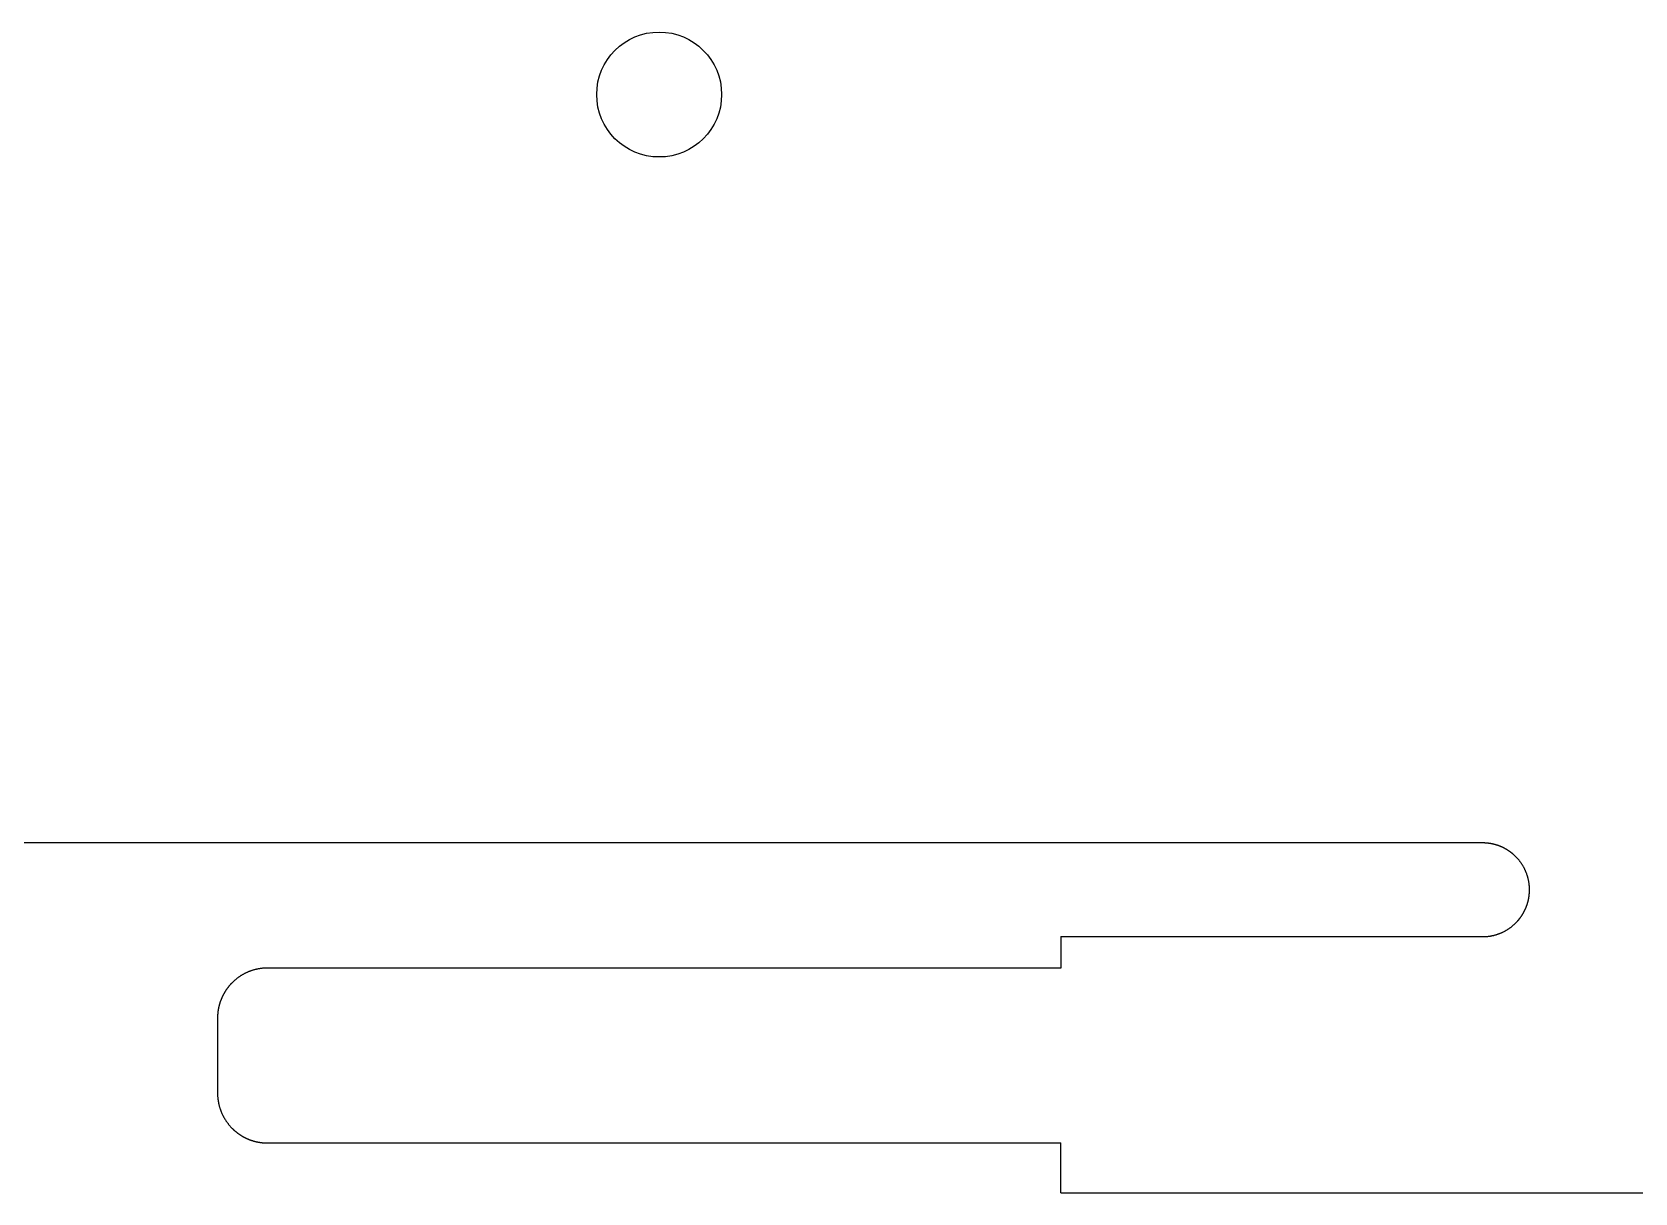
# Model space of a CAD drawing. Header units: millimetres. Extents: x -11 to 340, y -118 to 18.
# Drawn here: x 132.84 to 158.49, y -117.6 to -99.01 of the extents above; entities that cross this region are included whole.
import ezdxf

# ---------------------------------------------------------------- set-up
doc = ezdxf.new("R2010")
doc.units = ezdxf.units.MM
doc.header["$MEASUREMENT"] = 0
doc.layers.add('BLACK', color=7, linetype='CONTINUOUS')

msp = doc.modelspace()

# ---------------------------------------------------------------- linework, layer by layer
at = {"layer": 'BLACK', "linetype": 'Continuous'}
for p, q in [((156.05625, -111.9925), (111.82757, -111.9925)), ((156.057047, -111.9925), (156.05625, -111.9925)), ((156.060964, -111.992515), (156.057047, -111.9925)), ((156.064876, -111.992549), (156.060964, -111.992515)), ((156.068789, -111.992603), (156.064876, -111.992549)), ((156.072697, -111.992677), (156.068789, -111.992603)), ((156.076604, -111.992771), (156.072697, -111.992677)), ((156.080507, -111.992885), (156.076604, -111.992771)), ((156.084409, -111.993019), (156.080507, -111.992885)), ((156.088306, -111.993173), (156.084409, -111.993019)), ((156.092204, -111.993347), (156.088306, -111.993173)), ((156.096096, -111.99354), (156.092204, -111.993347)), ((156.099987, -111.993754), (156.096096, -111.99354)), ((156.103873, -111.993988), (156.099987, -111.993754)), ((156.107759, -111.994241), (156.103873, -111.993988)), ((156.11164, -111.994514), (156.107759, -111.994241)), ((156.11552, -111.994808), (156.11164, -111.994514)), ((156.119394, -111.995121), (156.11552, -111.994808)), ((156.123268, -111.995453), (156.119394, -111.995121)), ((156.127136, -111.995806), (156.123268, -111.995453)), ((156.131003, -111.996179), (156.127136, -111.995806)), ((156.134864, -111.996571), (156.131003, -111.996179)), ((156.138725, -111.996983), (156.134864, -111.996571)), ((156.14258, -111.997415), (156.138725, -111.996983)), ((156.146433, -111.997866), (156.14258, -111.997415)), ((156.150281, -111.998338), (156.146433, -111.997866)), ((156.154128, -111.998829), (156.150281, -111.998338)), ((156.157968, -111.99934), (156.154128, -111.998829)), ((156.161808, -111.99987), (156.157968, -111.99934)), ((156.165641, -112.00042), (156.161808, -111.99987)), ((156.169472, -112.00099), (156.165641, -112.00042)), ((156.173298, -112.00158), (156.169472, -112.00099)), ((156.177121, -112.002189), (156.173298, -112.00158)), ((156.180939, -112.002818), (156.177121, -112.002189)), ((156.184754, -112.003466), (156.180939, -112.002818)), ((156.188563, -112.004134), (156.184754, -112.003466)), ((156.192371, -112.004822), (156.188563, -112.004134)), ((156.196171, -112.005529), (156.192371, -112.004822)), ((156.19997, -112.006256), (156.196171, -112.005529)), ((156.203762, -112.007002), (156.19997, -112.006256)), ((156.207551, -112.007768), (156.203762, -112.007002)), ((156.211334, -112.008553), (156.207551, -112.007768)), ((156.215115, -112.009358), (156.211334, -112.008553)), ((156.218888, -112.010182), (156.215115, -112.009358)), ((156.222659, -112.011026), (156.218888, -112.010182)), ((156.226423, -112.011889), (156.222659, -112.011026)), ((156.230184, -112.012772), (156.226423, -112.011889)), ((156.233938, -112.013674), (156.230184, -112.012772)), ((156.23769, -112.014596), (156.233938, -112.013674)), ((156.241433, -112.015536), (156.23769, -112.014596)), ((156.245174, -112.016496), (156.241433, -112.015536)), ((156.248908, -112.017476), (156.245174, -112.016496)), ((156.252638, -112.018475), (156.248908, -112.017476)), ((156.256361, -112.019492), (156.252638, -112.018475)), ((156.26008, -112.02053), (156.256361, -112.019492)), ((156.263792, -112.021586), (156.26008, -112.02053)), ((156.2675, -112.022662), (156.263792, -112.021586)), ((156.2712, -112.023757), (156.2675, -112.022662)), ((156.274897, -112.024871), (156.2712, -112.023757)), ((156.278586, -112.026004), (156.274897, -112.024871)), ((156.282271, -112.027157), (156.278586, -112.026004)), ((156.285947, -112.028328), (156.282271, -112.027157)), ((156.28962, -112.029519), (156.285947, -112.028328)), ((156.293285, -112.030728), (156.28962, -112.029519)), ((156.296945, -112.031957), (156.293285, -112.030728)), ((156.300597, -112.033204), (156.296945, -112.031957)), ((156.304244, -112.034471), (156.300597, -112.033204)), ((156.307883, -112.035756), (156.304244, -112.034471)), ((156.311518, -112.037061), (156.307883, -112.035756)), ((156.315144, -112.038384), (156.311518, -112.037061)), ((156.318765, -112.039726), (156.315144, -112.038384)), ((156.322377, -112.041087), (156.318765, -112.039726)), ((156.325984, -112.042467), (156.322377, -112.041087)), ((156.329582, -112.043865), (156.325984, -112.042467)), ((156.333176, -112.045282), (156.329582, -112.043865)), ((156.33676, -112.046718), (156.333176, -112.045282)), ((156.340338, -112.048173), (156.33676, -112.046718)), ((156.343908, -112.049646), (156.340338, -112.048173)), ((156.347472, -112.051138), (156.343908, -112.049646)), ((156.351027, -112.052648), (156.347472, -112.051138)), ((156.354576, -112.054177), (156.351027, -112.052648)), ((156.358115, -112.055724), (156.354576, -112.054177)), ((156.361649, -112.057291), (156.358115, -112.055724)), ((156.365172, -112.058875), (156.361649, -112.057291)), ((156.36869, -112.060478), (156.365172, -112.058875)), ((156.372198, -112.062098), (156.36869, -112.060478)), ((156.3757, -112.063738), (156.372198, -112.062098)), ((156.379191, -112.065395), (156.3757, -112.063738)), ((156.382676, -112.067072), (156.379191, -112.065395)), ((156.386151, -112.068765), (156.382676, -112.067072)), ((156.389619, -112.070478), (156.386151, -112.068765)), ((156.393077, -112.072208), (156.389619, -112.070478)), ((156.396528, -112.073957), (156.393077, -112.072208)), ((156.399969, -112.075723), (156.396528, -112.073957)), ((156.403403, -112.077507), (156.399969, -112.075723)), ((156.406826, -112.079309), (156.403403, -112.077507)), ((156.410241, -112.08113), (156.406826, -112.079309)), ((156.413646, -112.082967), (156.410241, -112.08113)), ((156.417043, -112.084824), (156.413646, -112.082967)), ((156.42043, -112.086697), (156.417043, -112.084824)), ((156.423808, -112.088588), (156.42043, -112.086697)), ((156.427176, -112.090497), (156.423808, -112.088588)), ((156.430536, -112.092424), (156.427176, -112.090497)), ((156.433884, -112.094368), (156.430536, -112.092424)), ((156.437224, -112.096329), (156.433884, -112.094368)), ((156.440553, -112.098308), (156.437224, -112.096329)), ((156.443874, -112.100305), (156.440553, -112.098308)), ((156.447183, -112.102318), (156.443874, -112.100305)), ((156.450483, -112.10435), (156.447183, -112.102318)), ((156.453772, -112.106398), (156.450483, -112.10435)), ((156.457052, -112.108463), (156.453772, -112.106398)), ((156.46032, -112.110546), (156.457052, -112.108463)), ((156.463579, -112.112646), (156.46032, -112.110546)), ((156.466827, -112.114762), (156.463579, -112.112646)), ((156.470064, -112.116896), (156.466827, -112.114762)), ((156.47329, -112.119046), (156.470064, -112.116896)), ((156.476506, -112.121214), (156.47329, -112.119046)), ((156.479711, -112.123398), (156.476506, -112.121214)), ((156.482905, -112.125599), (156.479711, -112.123398)), ((156.486087, -112.127816), (156.482905, -112.125599)), ((156.489259, -112.13005), (156.486087, -112.127816)), ((156.492419, -112.1323), (156.489259, -112.13005)), ((156.495568, -112.134568), (156.492419, -112.1323)), ((156.498705, -112.136851), (156.495568, -112.134568)), ((156.501831, -112.139151), (156.498705, -112.136851)), ((156.504945, -112.141467), (156.501831, -112.139151)), ((156.508047, -112.143799), (156.504945, -112.141467)), ((156.511138, -112.146148), (156.508047, -112.143799)), ((156.514217, -112.148512), (156.511138, -112.146148)), ((156.517283, -112.150893), (156.514217, -112.148512)), ((156.520338, -112.153289), (156.517283, -112.150893)), ((156.52338, -112.155701), (156.520338, -112.153289)), ((156.52641, -112.15813), (156.52338, -112.155701)), ((156.529427, -112.160573), (156.52641, -112.15813)), ((156.532433, -112.163033), (156.529427, -112.160573)), ((156.535425, -112.165508), (156.532433, -112.163033)), ((156.538405, -112.167998), (156.535425, -112.165508)), ((156.541373, -112.170504), (156.538405, -112.167998)), ((156.544327, -112.173026), (156.541373, -112.170504)), ((156.547269, -112.175562), (156.544327, -112.173026)), ((156.550197, -112.178114), (156.547269, -112.175562)), ((156.553113, -112.180681), (156.550197, -112.178114)), ((156.556015, -112.183263), (156.553113, -112.180681)), ((156.558904, -112.18586), (156.556015, -112.183263)), ((156.56178, -112.188472), (156.558904, -112.18586)), ((156.564642, -112.191099), (156.56178, -112.188472)), ((156.567491, -112.19374), (156.564642, -112.191099)), ((156.570326, -112.196397), (156.567491, -112.19374)), ((156.573148, -112.199067), (156.570326, -112.196397)), ((156.575955, -112.201753), (156.573148, -112.199067)), ((156.578749, -112.204452), (156.575955, -112.201753)), ((156.581529, -112.207166), (156.578749, -112.204452)), ((156.584295, -112.209895), (156.581529, -112.207166)), ((156.587047, -112.212637), (156.584295, -112.209895)), ((156.592508, -112.218165), (156.587047, -112.212637)), ((156.597912, -112.223748), (156.592508, -112.218165)), ((156.603258, -112.229386), (156.597912, -112.223748)), ((156.608545, -112.235078), (156.603258, -112.229386)), ((156.613772, -112.240824), (156.608545, -112.235078)), ((156.61894, -112.246624), (156.613772, -112.240824)), ((156.624048, -112.252475), (156.61894, -112.246624)), ((156.629094, -112.258379), (156.624048, -112.252475)), ((156.634079, -112.264333), (156.629094, -112.258379)), ((156.639001, -112.270337), (156.634079, -112.264333)), ((156.643861, -112.276391), (156.639001, -112.270337)), ((156.648657, -112.282494), (156.643861, -112.276391)), ((156.65339, -112.288645), (156.648657, -112.282494)), ((156.658057, -112.294843), (156.65339, -112.288645)), ((156.66266, -112.301087), (156.658057, -112.294843)), ((156.667198, -112.307378), (156.66266, -112.301087)), ((156.671669, -112.313714), (156.667198, -112.307378)), ((156.676074, -112.320094), (156.671669, -112.313714)), ((156.680412, -112.326517), (156.676074, -112.320094)), ((156.684682, -112.332984), (156.680412, -112.326517)), ((156.688884, -112.339493), (156.684682, -112.332984)), ((156.693019, -112.346044), (156.688884, -112.339493)), ((156.697084, -112.352635), (156.693019, -112.346044)), ((156.70108, -112.359266), (156.697084, -112.352635)), ((156.705006, -112.365936), (156.70108, -112.359266)), ((156.708863, -112.372645), (156.705006, -112.365936)), ((156.712649, -112.379392), (156.708863, -112.372645)), ((156.716364, -112.386176), (156.712649, -112.379392)), ((156.720007, -112.392996), (156.716364, -112.386176)), ((156.72358, -112.399852), (156.720007, -112.392996)), ((156.72708, -112.406743), (156.72358, -112.399852)), ((156.730508, -112.413668), (156.72708, -112.406743)), ((156.733864, -112.420627), (156.730508, -112.413668)), ((156.737146, -112.427618), (156.733864, -112.420627)), ((156.740356, -112.434642), (156.737146, -112.427618)), ((156.743492, -112.441697), (156.740356, -112.434642)), ((156.746554, -112.448782), (156.743492, -112.441697)), ((156.749542, -112.455898), (156.746554, -112.448782)), ((156.752456, -112.463043), (156.749542, -112.455898)), ((156.755295, -112.470217), (156.752456, -112.463043)), ((156.758059, -112.477419), (156.755295, -112.470217)), ((156.760749, -112.484648), (156.758059, -112.477419)), ((156.763362, -112.491903), (156.760749, -112.484648)), ((156.765901, -112.499185), (156.763362, -112.491903)), ((156.768363, -112.506493), (156.765901, -112.499185)), ((156.77075, -112.513825), (156.768363, -112.506493)), ((156.77306, -112.521181), (156.77075, -112.513825)), ((156.775295, -112.528561), (156.77306, -112.521181)), ((156.777452, -112.535964), (156.775295, -112.528561)), ((156.779533, -112.543389), (156.777452, -112.535964)), ((156.781537, -112.550836), (156.779533, -112.543389)), ((156.783464, -112.558304), (156.781537, -112.550836)), ((156.785314, -112.565792), (156.783464, -112.558304)), ((156.787086, -112.573301), (156.785314, -112.565792)), ((156.788781, -112.580829), (156.787086, -112.573301)), ((156.790398, -112.588376), (156.788781, -112.580829)), ((156.791937, -112.595941), (156.790398, -112.588376)), ((156.793399, -112.603524), (156.791937, -112.595941)), ((156.794782, -112.611124), (156.793399, -112.603524)), ((156.796087, -112.618741), (156.794782, -112.611124)), ((156.797314, -112.626375), (156.796087, -112.618741)), ((156.798463, -112.634024), (156.797314, -112.626375)), ((156.791748, -112.890012), (156.792494, -112.88622)), ((156.792494, -112.88622), (156.793221, -112.882421)), ((156.793221, -112.882421), (156.793928, -112.878621)), ((156.793928, -112.878621), (156.794616, -112.874814)), ((156.794616, -112.874814), (156.795284, -112.871005)), ((156.795284, -112.871005), (156.795932, -112.867189)), ((156.795932, -112.867189), (156.796561, -112.863372)), ((156.796561, -112.863372), (156.79717, -112.859548)), ((156.79717, -112.859548), (156.79776, -112.855723)), ((156.79776, -112.855723), (156.79833, -112.851891)), ((156.79833, -112.851891), (156.79888, -112.848058)), ((156.799533, -112.641688), (156.798463, -112.634024)), ((156.79888, -112.848058), (156.79941, -112.844219)), ((156.79941, -112.844219), (156.799921, -112.840378)), ((156.800524, -112.649367), (156.799533, -112.641688)), ((156.799921, -112.840378), (156.800412, -112.836531)), ((156.800412, -112.836531), (156.800884, -112.832684)), ((156.801437, -112.65706), (156.800524, -112.649367)), ((156.800884, -112.832684), (156.801335, -112.82883)), ((156.801335, -112.82883), (156.801767, -112.824975)), ((156.802271, -112.664768), (156.801437, -112.65706)), ((156.801767, -112.824975), (156.802179, -112.821115)), ((156.802179, -112.821115), (156.802571, -112.817253)), ((156.803025, -112.672488), (156.802271, -112.664768)), ((156.802571, -112.817253), (156.802944, -112.813386)), ((156.802944, -112.813386), (156.803297, -112.809518)), ((156.803701, -112.680221), (156.803025, -112.672488)), ((156.803297, -112.809518), (156.803629, -112.805644)), ((156.803629, -112.805644), (156.803942, -112.80177)), ((156.804298, -112.687967), (156.803701, -112.680221)), ((156.803942, -112.80177), (156.804236, -112.79789)), ((156.804236, -112.79789), (156.804509, -112.794009)), ((156.804815, -112.695725), (156.804298, -112.687967)), ((156.804509, -112.794009), (156.804762, -112.790124)), ((156.804762, -112.790124), (156.804996, -112.786237)), ((156.805253, -112.703494), (156.804815, -112.695725)), ((156.804996, -112.786237), (156.80521, -112.782346)), ((156.80521, -112.782346), (156.805403, -112.778454)), ((156.805612, -112.711275), (156.805253, -112.703494)), ((156.805403, -112.778454), (156.805577, -112.774557)), ((156.805577, -112.774557), (156.805731, -112.770659)), ((156.805891, -112.719066), (156.805612, -112.711275)), ((156.805731, -112.770659), (156.805865, -112.766757)), ((156.805865, -112.766757), (156.805979, -112.762854)), ((156.80609, -112.726868), (156.805891, -112.719066)), ((156.805979, -112.762854), (156.806073, -112.758947)), ((156.806073, -112.758947), (156.806147, -112.755039)), ((156.80621, -112.734679), (156.80609, -112.726868)), ((156.806147, -112.755039), (156.806201, -112.751127)), ((156.806201, -112.751127), (156.806235, -112.747214)), ((156.80625, -112.7425), (156.80621, -112.734679)), ((156.806235, -112.747214), (156.80625, -112.743297)), ((156.80625, -112.743297), (156.80625, -112.7425)), ((156.688204, -113.146571), (156.690287, -113.143302)), ((156.690287, -113.143302), (156.692352, -113.140023)), ((156.692352, -113.140023), (156.6944, -113.136734)), ((156.6944, -113.136734), (156.696432, -113.133433)), ((156.696432, -113.133433), (156.698445, -113.130124)), ((156.698445, -113.130124), (156.700442, -113.126804)), ((156.700442, -113.126804), (156.702421, -113.123475)), ((156.702421, -113.123475), (156.704382, -113.120134)), ((156.704382, -113.120134), (156.706326, -113.116786)), ((156.706326, -113.116786), (156.708253, -113.113426)), ((156.708253, -113.113426), (156.710162, -113.110059)), ((156.710162, -113.110059), (156.712053, -113.10668)), ((156.712053, -113.10668), (156.713926, -113.103294)), ((156.713926, -113.103294), (156.715783, -113.099896)), ((156.715783, -113.099896), (156.71762, -113.096491)), ((156.71762, -113.096491), (156.719441, -113.093076)), ((156.719441, -113.093076), (156.721243, -113.089653)), ((156.721243, -113.089653), (156.723027, -113.08622)), ((156.723027, -113.08622), (156.724793, -113.082779)), ((156.724793, -113.082779), (156.726542, -113.079328)), ((156.726542, -113.079328), (156.728272, -113.07587)), ((156.728272, -113.07587), (156.729985, -113.072402)), ((156.729985, -113.072402), (156.731678, -113.068927)), ((156.731678, -113.068927), (156.733355, -113.065442)), ((156.733355, -113.065442), (156.735012, -113.06195)), ((156.735012, -113.06195), (156.736652, -113.058448)), ((156.736652, -113.058448), (156.738272, -113.05494)), ((156.738272, -113.05494), (156.739875, -113.051423)), ((156.739875, -113.051423), (156.741459, -113.047899)), ((156.741459, -113.047899), (156.743026, -113.044365)), ((156.743026, -113.044365), (156.744573, -113.040826)), ((156.744573, -113.040826), (156.746102, -113.037277)), ((156.746102, -113.037277), (156.747612, -113.033722)), ((156.747612, -113.033722), (156.749104, -113.030158)), ((156.749104, -113.030158), (156.750577, -113.026589)), ((156.750577, -113.026589), (156.752032, -113.02301)), ((156.752032, -113.02301), (156.753468, -113.019426)), ((156.753468, -113.019426), (156.754885, -113.015833)), ((156.754885, -113.015833), (156.756283, -113.012234)), ((156.756283, -113.012234), (156.757663, -113.008627)), ((156.757663, -113.008627), (156.759024, -113.005015)), ((156.759024, -113.005015), (156.760366, -113.001394)), ((156.760366, -113.001394), (156.761689, -112.997768)), ((156.761689, -112.997768), (156.762994, -112.994134)), ((156.762994, -112.994134), (156.764279, -112.990495)), ((156.764279, -112.990495), (156.765546, -112.986847)), ((156.765546, -112.986847), (156.766793, -112.983195)), ((156.766793, -112.983195), (156.768022, -112.979535)), ((156.768022, -112.979535), (156.769231, -112.975871)), ((156.769231, -112.975871), (156.770422, -112.972198)), ((156.770422, -112.972198), (156.771593, -112.968521)), ((156.771593, -112.968521), (156.772746, -112.964836)), ((156.772746, -112.964836), (156.773879, -112.961148)), ((156.773879, -112.961148), (156.774993, -112.957451)), ((156.774993, -112.957451), (156.776088, -112.95375)), ((156.776088, -112.95375), (156.777164, -112.950042)), ((156.777164, -112.950042), (156.77822, -112.946331)), ((156.77822, -112.946331), (156.779258, -112.942611)), ((156.779258, -112.942611), (156.780275, -112.938888)), ((156.780275, -112.938888), (156.781274, -112.935158)), ((156.781274, -112.935158), (156.782254, -112.931425)), ((156.782254, -112.931425), (156.783214, -112.927684)), ((156.783214, -112.927684), (156.784154, -112.92394)), ((156.784154, -112.92394), (156.785076, -112.920189)), ((156.785076, -112.920189), (156.785978, -112.916435)), ((156.785978, -112.916435), (156.786861, -112.912673)), ((156.786861, -112.912673), (156.787724, -112.908909)), ((156.787724, -112.908909), (156.788568, -112.905138)), ((156.788568, -112.905138), (156.789392, -112.901365)), ((156.789392, -112.901365), (156.790197, -112.897584)), ((156.790197, -112.897584), (156.790982, -112.893802)), ((156.790982, -112.893802), (156.791748, -112.890012)), ((156.412574, -113.402614), (156.419358, -113.398899)), ((156.419358, -113.398899), (156.426105, -113.395113)), ((156.426105, -113.395113), (156.432814, -113.391256)), ((156.432814, -113.391256), (156.439484, -113.38733)), ((156.439484, -113.38733), (156.446116, -113.383334)), ((156.446116, -113.383334), (156.452707, -113.379269)), ((156.452707, -113.379269), (156.459257, -113.375135)), ((156.459257, -113.375135), (156.465766, -113.370932)), ((156.465766, -113.370932), (156.472233, -113.366662)), ((156.472233, -113.366662), (156.478657, -113.362324)), ((156.478657, -113.362324), (156.485037, -113.357919)), ((156.485037, -113.357919), (156.491372, -113.353448)), ((156.491372, -113.353448), (156.497663, -113.34891)), ((156.497663, -113.34891), (156.503908, -113.344308)), ((156.503908, -113.344308), (156.510106, -113.33964)), ((156.510106, -113.33964), (156.516256, -113.334907)), ((156.516256, -113.334907), (156.522359, -113.330111)), ((156.522359, -113.330111), (156.528413, -113.325252)), ((156.528413, -113.325252), (156.534417, -113.320329)), ((156.534417, -113.320329), (156.540372, -113.315344)), ((156.540372, -113.315344), (156.546275, -113.310298)), ((156.546275, -113.310298), (156.552126, -113.305191)), ((156.552126, -113.305191), (156.557926, -113.300023)), ((156.557926, -113.300023), (156.563672, -113.294795)), ((156.563672, -113.294795), (156.569364, -113.289508)), ((156.569364, -113.289508), (156.575003, -113.284162)), ((156.575003, -113.284162), (156.580586, -113.278758)), ((156.580586, -113.278758), (156.586113, -113.273297)), ((156.586113, -113.273297), (156.588855, -113.270545)), ((156.588855, -113.270545), (156.591584, -113.267779)), ((156.591584, -113.267779), (156.594298, -113.264999)), ((156.594298, -113.264999), (156.596998, -113.262206)), ((156.596998, -113.262206), (156.599683, -113.259398)), ((156.599683, -113.259398), (156.602354, -113.256576)), ((156.602354, -113.256576), (156.60501, -113.253741)), ((156.60501, -113.253741), (156.607651, -113.250892)), ((156.607651, -113.250892), (156.610278, -113.24803)), ((156.610278, -113.24803), (156.61289, -113.245154)), ((156.61289, -113.245154), (156.615487, -113.242265)), ((156.615487, -113.242265), (156.618069, -113.239363)), ((156.618069, -113.239363), (156.620636, -113.236448)), ((156.620636, -113.236448), (156.623188, -113.233519)), ((156.623188, -113.233519), (156.625724, -113.230577)), ((156.625724, -113.230577), (156.628246, -113.227623)), ((156.628246, -113.227623), (156.630752, -113.224656)), ((156.630752, -113.224656), (156.633242, -113.221676)), ((156.633242, -113.221676), (156.635717, -113.218683)), ((156.635717, -113.218683), (156.638177, -113.215678)), ((156.638177, -113.215678), (156.64062, -113.21266)), ((156.64062, -113.21266), (156.643049, -113.20963)), ((156.643049, -113.20963), (156.645461, -113.206588)), ((156.645461, -113.206588), (156.647857, -113.203533)), ((156.647857, -113.203533), (156.650238, -113.200467)), ((156.650238, -113.200467), (156.652602, -113.197388)), ((156.652602, -113.197388), (156.654951, -113.194298)), ((156.654951, -113.194298), (156.657283, -113.191195)), ((156.657283, -113.191195), (156.659599, -113.188081)), ((156.659599, -113.188081), (156.661899, -113.184955)), ((156.661899, -113.184955), (156.664182, -113.181818)), ((156.664182, -113.181818), (156.66645, -113.178669)), ((156.66645, -113.178669), (156.6687, -113.175509)), ((156.6687, -113.175509), (156.670934, -113.172337)), ((156.670934, -113.172337), (156.673151, -113.169155)), ((156.673151, -113.169155), (156.675353, -113.165961)), ((156.675353, -113.165961), (156.677536, -113.162757)), ((156.677536, -113.162757), (156.679704, -113.159541)), ((156.679704, -113.159541), (156.681854, -113.156315)), ((156.681854, -113.156315), (156.683988, -113.153077)), ((156.683988, -113.153077), (156.686104, -113.14983)), ((156.686104, -113.14983), (156.688204, -113.146571)), ((149.30625, -113.4925), (149.30625, -113.995029)), ((149.30625, -113.4925), (156.05625, -113.4925)), ((156.05625, -113.4925), (156.064071, -113.49246)), ((156.064071, -113.49246), (156.071882, -113.49234)), ((156.071882, -113.49234), (156.079684, -113.492141)), ((156.079684, -113.492141), (156.087475, -113.491862)), ((156.087475, -113.491862), (156.095256, -113.491503)), ((156.095256, -113.491503), (156.103025, -113.491065)), ((156.103025, -113.491065), (156.110783, -113.490548)), ((156.110783, -113.490548), (156.118529, -113.489951)), ((156.118529, -113.489951), (156.126262, -113.489275)), ((156.126262, -113.489275), (156.133983, -113.488521)), ((156.133983, -113.488521), (156.14169, -113.487687)), ((156.14169, -113.487687), (156.149383, -113.486774)), ((156.149383, -113.486774), (156.157062, -113.485783)), ((156.157062, -113.485783), (156.164726, -113.484713)), ((156.164726, -113.484713), (156.172376, -113.483564)), ((156.172376, -113.483564), (156.180009, -113.482337)), ((156.180009, -113.482337), (156.187626, -113.481032)), ((156.187626, -113.481032), (156.195226, -113.479649)), ((156.195226, -113.479649), (156.202809, -113.478187)), ((156.202809, -113.478187), (156.210375, -113.476648)), ((156.210375, -113.476648), (156.217922, -113.475031)), ((156.217922, -113.475031), (156.22545, -113.473336)), ((156.22545, -113.473336), (156.232958, -113.471564)), ((156.232958, -113.471564), (156.240447, -113.469714)), ((156.240447, -113.469714), (156.247915, -113.467787)), ((156.247915, -113.467787), (156.255362, -113.465783)), ((156.255362, -113.465783), (156.262787, -113.463702)), ((156.262787, -113.463702), (156.270189, -113.461545)), ((156.270189, -113.461545), (156.277569, -113.459311)), ((156.277569, -113.459311), (156.284926, -113.457)), ((156.284926, -113.457), (156.292258, -113.454613)), ((156.292258, -113.454613), (156.299565, -113.452151)), ((156.299565, -113.452151), (156.306847, -113.449612)), ((156.306847, -113.449612), (156.314103, -113.446999)), ((156.314103, -113.446999), (156.321332, -113.444309)), ((156.321332, -113.444309), (156.328534, -113.441545)), ((156.328534, -113.441545), (156.335707, -113.438706)), ((156.335707, -113.438706), (156.342852, -113.435792)), ((156.342852, -113.435792), (156.349968, -113.432804)), ((156.349968, -113.432804), (156.357054, -113.429742)), ((156.357054, -113.429742), (156.364109, -113.426606)), ((156.364109, -113.426606), (156.371132, -113.423397)), ((156.371132, -113.423397), (156.378123, -113.420114)), ((156.378123, -113.420114), (156.385082, -113.416758)), ((156.385082, -113.416758), (156.392007, -113.41333)), ((156.392007, -113.41333), (156.398898, -113.40983)), ((156.398898, -113.40983), (156.405754, -113.406258)), ((156.405754, -113.406258), (156.412574, -113.402614)), ((136.109888, -114.167593), (136.103628, -114.172603)), ((136.116196, -114.162647), (136.109888, -114.167593)), ((136.122553, -114.157765), (136.116196, -114.162647)), ((136.128956, -114.152947), (136.122553, -114.157765)), ((136.135407, -114.148194), (136.128956, -114.152947)), ((136.141903, -114.143507), (136.135407, -114.148194)), ((136.148444, -114.138885), (136.141903, -114.143507)), ((136.15503, -114.134331), (136.148444, -114.138885)), ((136.161659, -114.129843), (136.15503, -114.134331)), ((136.168332, -114.125422), (136.161659, -114.129843)), ((136.175047, -114.12107), (136.168332, -114.125422)), ((136.181804, -114.116785), (136.175047, -114.12107)), ((136.188601, -114.11257), (136.181804, -114.116785)), ((136.195439, -114.108423), (136.188601, -114.11257)), ((136.202316, -114.104346), (136.195439, -114.108423)), ((136.209232, -114.100339), (136.202316, -114.104346)), ((136.216186, -114.096402), (136.209232, -114.100339)), ((136.223177, -114.092536), (136.216186, -114.096402)), ((136.230205, -114.088741), (136.223177, -114.092536)), ((136.237269, -114.085017), (136.230205, -114.088741)), ((136.244368, -114.081366), (136.237269, -114.085017)), ((136.251502, -114.077786), (136.244368, -114.081366)), ((136.25867, -114.074278), (136.251502, -114.077786)), ((136.265871, -114.070844), (136.25867, -114.074278)), ((136.273104, -114.067482), (136.265871, -114.070844)), ((136.28037, -114.064194), (136.273104, -114.067482)), ((136.287666, -114.060979), (136.28037, -114.064194)), ((136.294993, -114.057838), (136.287666, -114.060979)), ((136.30235, -114.054772), (136.294993, -114.057838)), ((136.309736, -114.051779), (136.30235, -114.054772)), ((136.317151, -114.048862), (136.309736, -114.051779)), ((136.324594, -114.046019), (136.317151, -114.048862)), ((136.332064, -114.043251), (136.324594, -114.046019)), ((136.33956, -114.040559), (136.332064, -114.043251)), ((136.347083, -114.037942), (136.33956, -114.040559)), ((136.35463, -114.035401), (136.347083, -114.037942)), ((136.362203, -114.032936), (136.35463, -114.035401)), ((136.3698, -114.030547), (136.362203, -114.032936)), ((136.37742, -114.028235), (136.3698, -114.030547)), ((136.385064, -114.025999), (136.37742, -114.028235)), ((136.39273, -114.02384), (136.385064, -114.025999)), ((136.400417, -114.021757), (136.39273, -114.02384)), ((136.408126, -114.019752), (136.400417, -114.021757)), ((136.415856, -114.017824), (136.408126, -114.019752)), ((136.423606, -114.015973), (136.415856, -114.017824)), ((136.431375, -114.0142), (136.423606, -114.015973)), ((136.439164, -114.012504), (136.431375, -114.0142)), ((136.44697, -114.010886), (136.439164, -114.012504)), ((136.454795, -114.009346), (136.44697, -114.010886)), ((136.462638, -114.007884), (136.454795, -114.009346)), ((136.470497, -114.0065), (136.462638, -114.007884)), ((136.478373, -114.005194), (136.470497, -114.0065)), ((136.486265, -114.003967), (136.478373, -114.005194)), ((136.494172, -114.002818), (136.486265, -114.003967)), ((136.502095, -114.001748), (136.494172, -114.002818)), ((136.510032, -114.000756), (136.502095, -114.001748)), ((136.517983, -113.999843), (136.510032, -114.000756)), ((136.525947, -113.999009), (136.517983, -113.999843)), ((136.533925, -113.998254), (136.525947, -113.999009)), ((136.541916, -113.997578), (136.533925, -113.998254)), ((136.549919, -113.996982), (136.541916, -113.997578)), ((136.557934, -113.996464), (136.549919, -113.996982)), ((136.56596, -113.996026), (136.557934, -113.996464)), ((136.573998, -113.995667), (136.56596, -113.996026)), ((136.582046, -113.995388), (136.573998, -113.995667)), ((136.590104, -113.995189), (136.582046, -113.995388)), ((136.598172, -113.995069), (136.590104, -113.995189)), ((136.60625, -113.995029), (136.598172, -113.995069)), ((149.30625, -113.995029), (136.60625, -113.995029)), ((135.896772, -114.425024), (135.894931, -114.428569)), ((135.898632, -114.421487), (135.896772, -114.425024)), ((135.90051, -114.41796), (135.898632, -114.421487)), ((135.902405, -114.41444), (135.90051, -114.41796)), ((135.904318, -114.410931), (135.902405, -114.41444)), ((135.906249, -114.40743), (135.904318, -114.410931)), ((135.908198, -114.40394), (135.906249, -114.40743)), ((135.910164, -114.400457), (135.908198, -114.40394)), ((135.912148, -114.396986), (135.910164, -114.400457)), ((135.91415, -114.393523), (135.912148, -114.396986)), ((135.916168, -114.390071), (135.91415, -114.393523)), ((135.918205, -114.386627), (135.916168, -114.390071)), ((135.920259, -114.383194), (135.918205, -114.386627)), ((135.92233, -114.379771), (135.920259, -114.383194)), ((135.924418, -114.376358), (135.92233, -114.379771)), ((135.926525, -114.372954), (135.924418, -114.376358)), ((135.928647, -114.369562), (135.926525, -114.372954)), ((135.930788, -114.366179), (135.928647, -114.369562)), ((135.932945, -114.362807), (135.930788, -114.366179)), ((135.935119, -114.359445), (135.932945, -114.362807)), ((135.93731, -114.356095), (135.935119, -114.359445)), ((135.939519, -114.352754), (135.93731, -114.356095)), ((135.941744, -114.349425), (135.939519, -114.352754)), ((135.943986, -114.346105), (135.941744, -114.349425)), ((135.946245, -114.342798), (135.943986, -114.346105)), ((135.94852, -114.339501), (135.946245, -114.342798)), ((135.950812, -114.336215), (135.94852, -114.339501)), ((135.953121, -114.33294), (135.950812, -114.336215)), ((135.955446, -114.329678), (135.953121, -114.33294)), ((135.957788, -114.326425), (135.955446, -114.329678)), ((135.960146, -114.323185), (135.957788, -114.326425)), ((135.96252, -114.319956), (135.960146, -114.323185)), ((135.964911, -114.316739), (135.96252, -114.319956)), ((135.967318, -114.313534), (135.964911, -114.316739)), ((135.969741, -114.31034), (135.967318, -114.313534)), ((135.97218, -114.307158), (135.969741, -114.31034)), ((135.974635, -114.303989), (135.97218, -114.307158)), ((135.977106, -114.300831), (135.974635, -114.303989)), ((135.979593, -114.297686), (135.977106, -114.300831)), ((135.982096, -114.294552), (135.979593, -114.297686)), ((135.984614, -114.291432), (135.982096, -114.294552)), ((135.987149, -114.288323), (135.984614, -114.291432)), ((135.989698, -114.285227), (135.987149, -114.288323)), ((135.992264, -114.282144), (135.989698, -114.285227)), ((135.994844, -114.279073), (135.992264, -114.282144)), ((135.997441, -114.276015), (135.994844, -114.279073)), ((136.000052, -114.27297), (135.997441, -114.276015)), ((136.002679, -114.269938), (136.000052, -114.27297)), ((136.005321, -114.266919), (136.002679, -114.269938)), ((136.007978, -114.263913), (136.005321, -114.266919)), ((136.01065, -114.26092), (136.007978, -114.263913)), ((136.013337, -114.257941), (136.01065, -114.26092)), ((136.016039, -114.254975), (136.013337, -114.257941)), ((136.018756, -114.252022), (136.016039, -114.254975)), ((136.021488, -114.249083), (136.018756, -114.252022)), ((136.024234, -114.246158), (136.021488, -114.249083)), ((136.026994, -114.243246), (136.024234, -114.246158)), ((136.02977, -114.240348), (136.026994, -114.243246)), ((136.032559, -114.237464), (136.02977, -114.240348)), ((136.035363, -114.234593), (136.032559, -114.237464)), ((136.038182, -114.231737), (136.035363, -114.234593)), ((136.043861, -114.226067), (136.038182, -114.231737)), ((136.049596, -114.220454), (136.043861, -114.226067)), ((136.055386, -114.214899), (136.049596, -114.220454)), ((136.061232, -114.209401), (136.055386, -114.214899)), ((136.067131, -114.203963), (136.061232, -114.209401)), ((136.073084, -114.198584), (136.067131, -114.203963)), ((136.07909, -114.193266), (136.073084, -114.198584)), ((136.085148, -114.188008), (136.07909, -114.193266)), ((136.091258, -114.182811), (136.085148, -114.188008)), ((136.097418, -114.177676), (136.091258, -114.182811)), ((136.103628, -114.172603), (136.097418, -114.177676)), ((135.814158, -114.682104), (135.813608, -114.686066)), ((135.814728, -114.678143), (135.814158, -114.682104)), ((135.815317, -114.674189), (135.814728, -114.678143)), ((135.815926, -114.670235), (135.815317, -114.674189)), ((135.816554, -114.666289), (135.815926, -114.670235)), ((135.817203, -114.662344), (135.816554, -114.666289)), ((135.81787, -114.658405), (135.817203, -114.662344)), ((135.818558, -114.654468), (135.81787, -114.658405)), ((135.819265, -114.650538), (135.818558, -114.654468)), ((135.819992, -114.646609), (135.819265, -114.650538)), ((135.820737, -114.642688), (135.819992, -114.646609)), ((135.821503, -114.638768), (135.820737, -114.642688)), ((135.822288, -114.634855), (135.821503, -114.638768)), ((135.823093, -114.630945), (135.822288, -114.634855)), ((135.823917, -114.627041), (135.823093, -114.630945)), ((135.824761, -114.623139), (135.823917, -114.627041)), ((135.825624, -114.619245), (135.824761, -114.623139)), ((135.826507, -114.615353), (135.825624, -114.619245)), ((135.827409, -114.611469), (135.826507, -114.615353)), ((135.82833, -114.607587), (135.827409, -114.611469)), ((135.829271, -114.603712), (135.82833, -114.607587)), ((135.830231, -114.59984), (135.829271, -114.603712)), ((135.831211, -114.595976), (135.830231, -114.59984)), ((135.83221, -114.592114), (135.831211, -114.595976)), ((135.833228, -114.58826), (135.83221, -114.592114)), ((135.834265, -114.584409), (135.833228, -114.58826)), ((135.835322, -114.580566), (135.834265, -114.584409)), ((135.836398, -114.576726), (135.835322, -114.580566)), ((135.837493, -114.572894), (135.836398, -114.576726)), ((135.838608, -114.569065), (135.837493, -114.572894)), ((135.839741, -114.565244), (135.838608, -114.569065)), ((135.840894, -114.561427), (135.839741, -114.565244)), ((135.842066, -114.557618), (135.840894, -114.561427)), ((135.843257, -114.553813), (135.842066, -114.557618)), ((135.844467, -114.550016), (135.843257, -114.553813)), ((135.845697, -114.546222), (135.844467, -114.550016)), ((135.846945, -114.542438), (135.845697, -114.546222)), ((135.848212, -114.538657), (135.846945, -114.542438)), ((135.849498, -114.534884), (135.848212, -114.538657)), ((135.850804, -114.531116), (135.849498, -114.534884)), ((135.852128, -114.527357), (135.850804, -114.531116)), ((135.853471, -114.523602), (135.852128, -114.527357)), ((135.854833, -114.519856), (135.853471, -114.523602)), ((135.856214, -114.516114), (135.854833, -114.519856)), ((135.857614, -114.512381), (135.856214, -114.516114)), ((135.859032, -114.508654), (135.857614, -114.512381)), ((135.860469, -114.504935), (135.859032, -114.508654)), ((135.861926, -114.501221), (135.860469, -114.504935)), ((135.8634, -114.497516), (135.861926, -114.501221)), ((135.864894, -114.493817), (135.8634, -114.497516)), ((135.866406, -114.490126), (135.864894, -114.493817)), ((135.867937, -114.486441), (135.866406, -114.490126)), ((135.869486, -114.482766), (135.867937, -114.486441)), ((135.871054, -114.479096), (135.869486, -114.482766)), ((135.87264, -114.475436), (135.871054, -114.479096)), ((135.874245, -114.471781), (135.87264, -114.475436)), ((135.875868, -114.468136), (135.874245, -114.471781)), ((135.87751, -114.464497), (135.875868, -114.468136)), ((135.87917, -114.460868), (135.87751, -114.464497)), ((135.880848, -114.457245), (135.87917, -114.460868)), ((135.882545, -114.453632), (135.880848, -114.457245)), ((135.88426, -114.450026), (135.882545, -114.453632)), ((135.885993, -114.44643), (135.88426, -114.450026)), ((135.887745, -114.44284), (135.885993, -114.44643)), ((135.889514, -114.43926), (135.887745, -114.44284)), ((135.891302, -114.435687), (135.889514, -114.43926)), ((135.893107, -114.432125), (135.891302, -114.435687)), ((135.894931, -114.428569), (135.893107, -114.432125)), ((135.806264, -114.790256), (135.80625, -114.794301)), ((135.80625, -114.794301), (135.80625, -114.795029)), ((135.80625, -114.795029), (135.80625, -115.995029)), ((135.806298, -114.786215), (135.806264, -114.790256)), ((135.806351, -114.782174), (135.806298, -114.786215)), ((135.806425, -114.778138), (135.806351, -114.782174)), ((135.806518, -114.774102), (135.806425, -114.778138)), ((135.806632, -114.770071), (135.806518, -114.774102)), ((135.806765, -114.76604), (135.806632, -114.770071)), ((135.806919, -114.762014), (135.806765, -114.76604)), ((135.807092, -114.757988), (135.806919, -114.762014)), ((135.807286, -114.753968), (135.807092, -114.757988)), ((135.807499, -114.749948), (135.807286, -114.753968)), ((135.807732, -114.745933), (135.807499, -114.749948)), ((135.807985, -114.741918), (135.807732, -114.745933)), ((135.808258, -114.737909), (135.807985, -114.741918)), ((135.808551, -114.733901), (135.808258, -114.737909)), ((135.808863, -114.729898), (135.808551, -114.733901)), ((135.809196, -114.725895), (135.808863, -114.729898)), ((135.809548, -114.721899), (135.809196, -114.725895)), ((135.80992, -114.717903), (135.809548, -114.721899)), ((135.810312, -114.713912), (135.80992, -114.717903)), ((135.810724, -114.709923), (135.810312, -114.713912)), ((135.811155, -114.705939), (135.810724, -114.709923)), ((135.811606, -114.701957), (135.811155, -114.705939)), ((135.812077, -114.69798), (135.811606, -114.701957)), ((135.812568, -114.694004), (135.812077, -114.69798)), ((135.813078, -114.690035), (135.812568, -114.694004)), ((135.813608, -114.686066), (135.813078, -114.690035)), ((135.80625, -115.995029), (135.80629, -116.003107)), ((135.80629, -116.003107), (135.80641, -116.011175)), ((135.80641, -116.011175), (135.806609, -116.019233)), ((135.806609, -116.019233), (135.806888, -116.027282)), ((135.806888, -116.027282), (135.807247, -116.035319)), ((135.807247, -116.035319), (135.807685, -116.043345)), ((135.807685, -116.043345), (135.808203, -116.05136)), ((135.808203, -116.05136), (135.808799, -116.059363)), ((135.808799, -116.059363), (135.809475, -116.067354)), ((135.809475, -116.067354), (135.81023, -116.075332)), ((135.81023, -116.075332), (135.811064, -116.083296)), ((135.811064, -116.083296), (135.811977, -116.091247)), ((135.811977, -116.091247), (135.812969, -116.099184)), ((135.812969, -116.099184), (135.814039, -116.107107)), ((135.814039, -116.107107), (135.815188, -116.115014)), ((135.815188, -116.115014), (135.816415, -116.122906)), ((135.816415, -116.122906), (135.817721, -116.130782)), ((135.817721, -116.130782), (135.819105, -116.138641)), ((135.819105, -116.138641), (135.820567, -116.146484)), ((135.820567, -116.146484), (135.822107, -116.154309)), ((135.822107, -116.154309), (135.823725, -116.162116)), ((135.823725, -116.162116), (135.825421, -116.169904)), ((135.825421, -116.169904), (135.827194, -116.177674)), ((135.827194, -116.177674), (135.829045, -116.185423)), ((135.829045, -116.185423), (135.830973, -116.193153)), ((135.830973, -116.193153), (135.832978, -116.200862)), ((135.832978, -116.200862), (135.835061, -116.20855)), ((135.835061, -116.20855), (135.83722, -116.216215)), ((135.83722, -116.216215), (135.839456, -116.223859)), ((135.839456, -116.223859), (135.841768, -116.231479)), ((135.841768, -116.231479), (135.844157, -116.239076)), ((135.844157, -116.239076), (135.846622, -116.246649)), ((135.846622, -116.246649), (135.849163, -116.254197)), ((135.849163, -116.254197), (135.85178, -116.261719)), ((135.85178, -116.261719), (135.854472, -116.269216)), ((135.854472, -116.269216), (135.85724, -116.276686)), ((135.85724, -116.276686), (135.860083, -116.284128)), ((135.860083, -116.284128), (135.863, -116.291543)), ((135.863, -116.291543), (135.865993, -116.298929)), ((135.865993, -116.298929), (135.869059, -116.306286)), ((135.869059, -116.306286), (135.8722, -116.313613)), ((135.8722, -116.313613), (135.875415, -116.32091)), ((135.875415, -116.32091), (135.878703, -116.328175)), ((135.878703, -116.328175), (135.882065, -116.335408)), ((135.882065, -116.335408), (135.885499, -116.342609)), ((135.885499, -116.342609), (135.889007, -116.349777)), ((135.889007, -116.349777), (135.892587, -116.356911)), ((135.892587, -116.356911), (135.896238, -116.36401)), ((135.896238, -116.36401), (135.899962, -116.371074)), ((135.899962, -116.371074), (135.903757, -116.378102)), ((135.903757, -116.378102), (135.907623, -116.385094)), ((135.907623, -116.385094), (135.91156, -116.392048)), ((135.91156, -116.392048), (135.915567, -116.398964)), ((135.915567, -116.398964), (135.919644, -116.405841)), ((135.919644, -116.405841), (135.92379, -116.412678)), ((135.92379, -116.412678), (135.928006, -116.419476)), ((135.928006, -116.419476), (135.93229, -116.426232)), ((135.93229, -116.426232), (135.936643, -116.432947)), ((135.936643, -116.432947), (135.941064, -116.43962)), ((135.941064, -116.43962), (135.945551, -116.446249)), ((135.945551, -116.446249), (135.950106, -116.452835)), ((135.950106, -116.452835), (135.954728, -116.459376)), ((135.954728, -116.459376), (135.959415, -116.465873)), ((135.959415, -116.465873), (135.964168, -116.472323)), ((135.964168, -116.472323), (135.968986, -116.478726)), ((135.968986, -116.478726), (135.973868, -116.485083)), ((135.973868, -116.485083), (135.978814, -116.491391)), ((135.978814, -116.491391), (135.983824, -116.497651)), ((135.983824, -116.497651), (135.988897, -116.503861)), ((135.988897, -116.503861), (135.994032, -116.510021)), ((135.994032, -116.510021), (135.999228, -116.516131)), ((135.999228, -116.516131), (136.004486, -116.522189)), ((136.004486, -116.522189), (136.009805, -116.528195)), ((136.009805, -116.528195), (136.015184, -116.534148)), ((136.015184, -116.534148), (136.020622, -116.540047)), ((136.020622, -116.540047), (136.026119, -116.545893)), ((136.026119, -116.545893), (136.031675, -116.551683)), ((136.031675, -116.551683), (136.037288, -116.557418)), ((136.037288, -116.557418), (136.042958, -116.563097)), ((136.042958, -116.563097), (136.045814, -116.565916)), ((136.045814, -116.565916), (136.048684, -116.56872)), ((136.048684, -116.56872), (136.051568, -116.571509)), ((136.051568, -116.571509), (136.054467, -116.574285)), ((136.054467, -116.574285), (136.057378, -116.577045)), ((136.057378, -116.577045), (136.060304, -116.579792)), ((136.060304, -116.579792), (136.063243, -116.582523)), ((136.063243, -116.582523), (136.066196, -116.58524)), ((136.066196, -116.58524), (136.069162, -116.587942)), ((136.069162, -116.587942), (136.072141, -116.590629)), ((136.072141, -116.590629), (136.075134, -116.593301)), ((136.075134, -116.593301), (136.07814, -116.595958)), ((136.07814, -116.595958), (136.081159, -116.5986)), ((136.081159, -116.5986), (136.084191, -116.601227)), ((136.084191, -116.601227), (136.087236, -116.603838)), ((136.087236, -116.603838), (136.090294, -116.606435)), ((136.090294, -116.606435), (136.093364, -116.609015)), ((136.093364, -116.609015), (136.096448, -116.611581)), ((136.096448, -116.611581), (136.099544, -116.61413)), ((136.099544, -116.61413), (136.102652, -116.616665)), ((136.102652, -116.616665), (136.105773, -116.619183)), ((136.105773, -116.619183), (136.108906, -116.621686)), ((136.108906, -116.621686), (136.112052, -116.624173)), ((136.112052, -116.624173), (136.115209, -116.626644)), ((136.115209, -116.626644), (136.118379, -116.629099)), ((136.118379, -116.629099), (136.121561, -116.631538)), ((136.121561, -116.631538), (136.124754, -116.633961)), ((136.124754, -116.633961), (136.12796, -116.636368)), ((136.12796, -116.636368), (136.131177, -116.638759)), ((136.131177, -116.638759), (136.134406, -116.641133)), ((136.134406, -116.641133), (136.137646, -116.643491)), ((136.137646, -116.643491), (136.140898, -116.645833)), ((136.140898, -116.645833), (136.144161, -116.648158)), ((136.144161, -116.648158), (136.147436, -116.650467)), ((136.147436, -116.650467), (136.150721, -116.652759)), ((136.150721, -116.652759), (136.154019, -116.655035)), ((136.154019, -116.655035), (136.157326, -116.657293)), ((136.157326, -116.657293), (136.160645, -116.659535)), ((136.160645, -116.659535), (136.163974, -116.66176)), ((136.163974, -116.66176), (136.167315, -116.663969)), ((136.167315, -116.663969), (136.170666, -116.66616)), ((136.170666, -116.66616), (136.174028, -116.668334)), ((136.174028, -116.668334), (136.1774, -116.670491)), ((136.1774, -116.670491), (136.180783, -116.672632)), ((136.180783, -116.672632), (136.184175, -116.674754)), ((136.184175, -116.674754), (136.187579, -116.676861)), ((136.187579, -116.676861), (136.190991, -116.678949)), ((136.190991, -116.678949), (136.194415, -116.68102)), ((136.194415, -116.68102), (136.197848, -116.683074)), ((136.197848, -116.683074), (136.201291, -116.685111)), ((136.201291, -116.685111), (136.204743, -116.687129)), ((136.204743, -116.687129), (136.208207, -116.689131)), ((136.208207, -116.689131), (136.211678, -116.691115)), ((136.211678, -116.691115), (136.21516, -116.693081)), ((136.21516, -116.693081), (136.218651, -116.69503)), ((136.218651, -116.69503), (136.222152, -116.696961)), ((136.222152, -116.696961), (136.225661, -116.698874)), ((136.225661, -116.698874), (136.22918, -116.700769)), ((136.22918, -116.700769), (136.232707, -116.702647)), ((136.232707, -116.702647), (136.236245, -116.704507)), ((136.236245, -116.704507), (136.23979, -116.706348)), ((136.23979, -116.706348), (136.243345, -116.708172)), ((136.243345, -116.708172), (136.246908, -116.709977)), ((136.246908, -116.709977), (136.250481, -116.711765)), ((136.250481, -116.711765), (136.25406, -116.713534)), ((136.25406, -116.713534), (136.25765, -116.715286)), ((136.25765, -116.715286), (136.261247, -116.717019)), ((136.261247, -116.717019), (136.264853, -116.718734)), ((136.264853, -116.718734), (136.268466, -116.720431)), ((136.268466, -116.720431), (136.272089, -116.722109)), ((136.272089, -116.722109), (136.275718, -116.723769)), ((136.275718, -116.723769), (136.279357, -116.725411)), ((136.279357, -116.725411), (136.283002, -116.727034)), ((136.283002, -116.727034), (136.286656, -116.728639)), ((136.286656, -116.728639), (136.290317, -116.730225)), ((136.290317, -116.730225), (136.293986, -116.731793)), ((136.293986, -116.731793), (136.297662, -116.733342)), ((136.297662, -116.733342), (136.301347, -116.734873)), ((136.301347, -116.734873), (136.305037, -116.736385)), ((136.305037, -116.736385), (136.308737, -116.737879)), ((136.308737, -116.737879), (136.312441, -116.739353)), ((136.312441, -116.739353), (136.316155, -116.74081)), ((136.316155, -116.74081), (136.319874, -116.742247)), ((136.319874, -116.742247), (136.323602, -116.743665)), ((136.323602, -116.743665), (136.327335, -116.745065)), ((136.327335, -116.745065), (136.331076, -116.746446)), ((136.331076, -116.746446), (136.334823, -116.747808)), ((136.334823, -116.747808), (136.338578, -116.749151)), ((136.338578, -116.749151), (136.342337, -116.750475)), ((136.342337, -116.750475), (136.346105, -116.751781)), ((136.346105, -116.751781), (136.349877, -116.753067)), ((136.349877, -116.753067), (136.353658, -116.754334)), ((136.353658, -116.754334), (136.357443, -116.755582)), ((136.357443, -116.755582), (136.361236, -116.756812)), ((136.361236, -116.756812), (136.365033, -116.758022)), ((136.365033, -116.758022), (136.368839, -116.759213)), ((136.368839, -116.759213), (136.372648, -116.760385)), ((136.372648, -116.760385), (136.376465, -116.761538)), ((136.376465, -116.761538), (136.380286, -116.762671)), ((136.380286, -116.762671), (136.384115, -116.763786)), ((136.384115, -116.763786), (136.387947, -116.764881)), ((136.387947, -116.764881), (136.391787, -116.765957)), ((136.391787, -116.765957), (136.39563, -116.767014)), ((136.39563, -116.767014), (136.399481, -116.768051)), ((136.399481, -116.768051), (136.403335, -116.769069)), ((136.403335, -116.769069), (136.407196, -116.770068)), ((136.407196, -116.770068), (136.411061, -116.771048)), ((136.411061, -116.771048), (136.414933, -116.772008)), ((136.414933, -116.772008), (136.418807, -116.772949)), ((136.418807, -116.772949), (136.422689, -116.77387)), ((136.422689, -116.77387), (136.426574, -116.774772)), ((136.426574, -116.774772), (136.430466, -116.775655)), ((136.430466, -116.775655), (136.43436, -116.776518)), ((136.43436, -116.776518), (136.438262, -116.777362)), ((136.438262, -116.777362), (136.442165, -116.778186)), ((136.442165, -116.778186), (136.446076, -116.778991)), ((136.446076, -116.778991), (136.449989, -116.779776)), ((136.449989, -116.779776), (136.453908, -116.780542)), ((136.453908, -116.780542), (136.45783, -116.781287)), ((136.45783, -116.781287), (136.461758, -116.782014)), ((136.461758, -116.782014), (136.465689, -116.782721)), ((136.465689, -116.782721), (136.469626, -116.783409)), ((136.469626, -116.783409), (136.473564, -116.784076)), ((136.473564, -116.784076), (136.477509, -116.784725)), ((136.477509, -116.784725), (136.481456, -116.785353)), ((136.481456, -116.785353), (136.485409, -116.785962)), ((136.485409, -116.785962), (136.489364, -116.786551)), ((136.489364, -116.786551), (136.493325, -116.787121)), ((136.493325, -116.787121), (136.497287, -116.787671)), ((136.497287, -116.787671), (136.501255, -116.788201)), ((136.501255, -116.788201), (136.505225, -116.788711)), ((136.505225, -116.788711), (136.509201, -116.789202)), ((136.509201, -116.789202), (136.513177, -116.789673)), ((136.513177, -116.789673), (136.51716, -116.790124)), ((136.51716, -116.790124), (136.521144, -116.790555)), ((136.521144, -116.790555), (136.525133, -116.790967)), ((136.525133, -116.790967), (136.529123, -116.791359)), ((136.529123, -116.791359), (136.533119, -116.791731)), ((136.533119, -116.791731), (136.537116, -116.792083)), ((136.537116, -116.792083), (136.541119, -116.792416)), ((136.541119, -116.792416), (136.545122, -116.792728)), ((136.545122, -116.792728), (136.54913, -116.793021)), ((136.54913, -116.793021), (136.553139, -116.793294)), ((136.553139, -116.793294), (136.557154, -116.793547)), ((136.557154, -116.793547), (136.561169, -116.79378)), ((136.561169, -116.79378), (136.565189, -116.793993)), ((136.565189, -116.793993), (136.569209, -116.794187)), ((136.569209, -116.794187), (136.573235, -116.79436)), ((136.573235, -116.79436), (136.577261, -116.794514)), ((136.577261, -116.794514), (136.581292, -116.794647)), ((136.581292, -116.794647), (136.585323, -116.794761)), ((136.585323, -116.794761), (136.589359, -116.794854)), ((136.589359, -116.794854), (136.593395, -116.794928)), ((136.593395, -116.794928), (136.597436, -116.794981)), ((136.597436, -116.794981), (136.601477, -116.795015)), ((136.601477, -116.795015), (136.605522, -116.795029)), ((136.605522, -116.795029), (136.60625, -116.795029)), ((136.60625, -116.795029), (149.30625, -116.795029)), ((149.30625, -117.595029), (149.30625, -116.795029)), ((149.30625, -117.595029), (179.30625, -117.595029))]:
    msp.add_line(p, q, dxfattribs=at)
at = {"layer": 'BLACK'}
msp.add_circle((142.874999, -100.0125), 1, dxfattribs=at)

doc.saveas('drawing.dxf')
